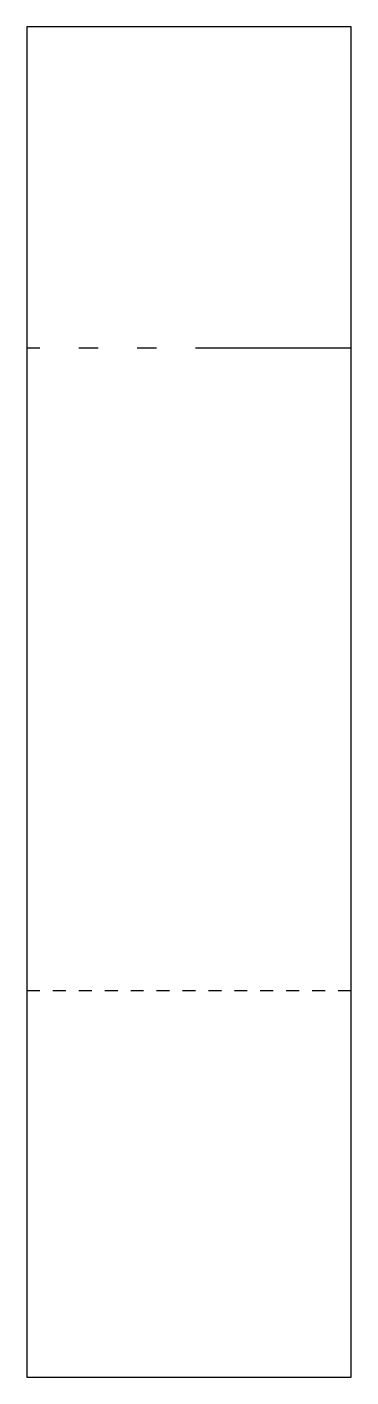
# Model space of a CAD drawing. Header units: millimetres. Extents: x -50 to 0, y -59 to 149.
import ezdxf

# ---------------------------------------------------------------- set-up
doc = ezdxf.new("R2010")
doc.units = ezdxf.units.MM
doc.linetypes.add('DASHDOTDOT', pattern=[48, 24, -6, 3, -6, 3, -6])
doc.linetypes.add('DOT', pattern=[4, 2, -2])
doc.layers.get('0').update_dxf_attribs({"color": 250, "linetype": 'CONTINUOUS'})
doc.layers.add('Bend', color=94, linetype='DOT')
doc.layers.add('MBend', color=94, linetype='DASHDOTDOT')

msp = doc.modelspace()

# ---------------------------------------------------------------- linework, layer by layer
msp.add_lwpolyline([(-50, -59.12), (0, -59.12), (0, 149.12), (-50, 149.12)], close=True)
at = {"layer": 'Bend'}
msp.add_line((0, 0.44), (-50, 0.44), dxfattribs=at)
at = {"layer": 'MBend'}
msp.add_line((0, 99.56), (-50, 99.56), dxfattribs=at)

doc.saveas('drawing.dxf')
